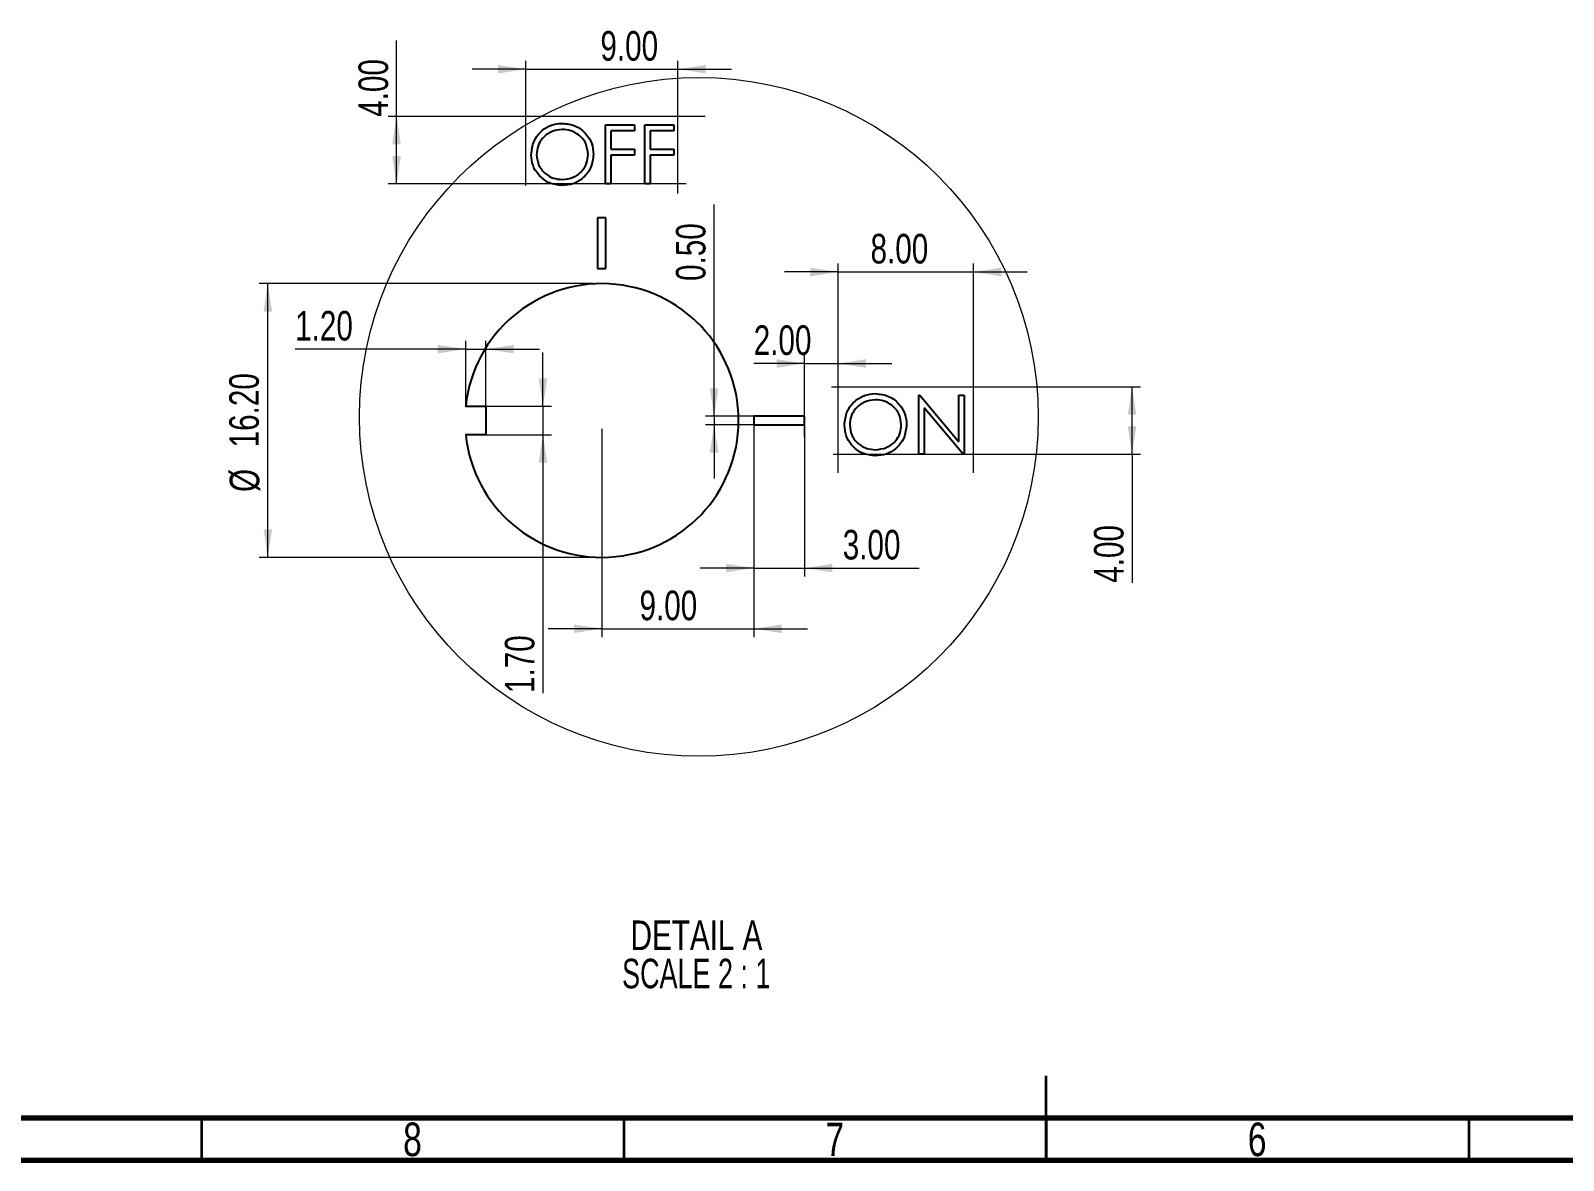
# Model space of a CAD drawing. Header units: millimetres. Extents: x 0 to 589, y 0 to 415.
# Drawn here: x 181.8 to 363.2, y 5 to 138.7 of the extents above; entities that cross this region are included whole.
import ezdxf

# ---------------------------------------------------------------- set-up
doc = ezdxf.new("R2010")
doc.units = ezdxf.units.MM
doc.styles.add('SLDTEXTSTYLE1', font='TXT', dxfattribs={"width": 0.75})
doc.styles.add('SLDTEXTSTYLE4', font='TXT', dxfattribs={"width": 0.681818})
doc.dimstyles.new('SLDDIMSTYLE5', dxfattribs={"dimtxt": 3.5, "dimasz": 3.302, "dimexe": 0, "dimexo": 0.0625, "dimgap": 0.875, "dimtad": 1, "dimlfac": 0.5, "dimrnd": 1e-09, "dimzin": 4, "dimdsep": 46, "dimtxsty": 'SLDTEXTSTYLE1', "dimsah": 1, "dimcen": 0.09, "dimadec": 0, "dimazin": 1, "dimtfac": 1, "dimtmove": 0, "dimatfit": 0, "dimfxl": 1, "dimfrac": 2, "dimtolj": 1, "dimtzin": 12, "dimarcsym": 0})
doc.dimstyles.new('SLDDIMSTYLE6', dxfattribs={"dimtxt": 3.5, "dimasz": 3.302, "dimexe": 0, "dimexo": 0.0625, "dimgap": 0.875, "dimtad": 1, "dimlfac": 0.5, "dimrnd": 1e-09, "dimzin": 0, "dimdsep": 46, "dimtxsty": 'SLDTEXTSTYLE1', "dimsah": 1, "dimcen": 0.09, "dimadec": 0, "dimazin": 0, "dimtfac": 1, "dimtmove": 0, "dimatfit": 0, "dimfxl": 1, "dimfrac": 2, "dimtolj": 1, "dimtzin": 12, "dimarcsym": 0})
doc.dimstyles.new('SLDDIMSTYLE7', dxfattribs={"dimtxt": 3.5, "dimasz": 3.302, "dimexe": 0, "dimexo": 0.0625, "dimgap": 0.875, "dimtad": 1, "dimlfac": 0.5, "dimrnd": 1e-09, "dimzin": 4, "dimdsep": 46, "dimtxsty": 'SLDTEXTSTYLE1', "dimsah": 1, "dimcen": 0.09, "dimadec": 0, "dimazin": 1, "dimtfac": 1, "dimtofl": 0, "dimtmove": 0, "dimatfit": 3, "dimfxl": 1, "dimfrac": 2, "dimtolj": 1, "dimtzin": 12, "dimarcsym": 0})

# ---------------------------------------------------------------- blocks, each defined once
blk = doc.blocks.new('_D_39')
at = {"color": 7, "linetype": 'Continuous', "lineweight": 0}
for p, q in [((233.26, 94.2), (233.26, 102.03)), ((235.66, 92.83), (235.66, 102.03)), ((233.26, 101.03), (213.07, 101.03)), ((233.26, 101.03), (235.66, 101.03)), ((235.66, 101.03), (242.01, 101.03))]:
    blk.add_line(p, q, dxfattribs=at)
at = {"color": 7, "linetype": 'Continuous', "lineweight": 18}
for points in [[(233.26, 101.03), (229.96, 101.54), (229.96, 100.53)], [(235.66, 101.03), (238.96, 100.53), (238.96, 101.54)]]:
    blk.add_solid(points, dxfattribs=at)
at = {"color": 7, "linetype": 'Continuous', "lineweight": 18, "insert": (213.07, 105.55), "char_height": 3.5, "attachment_point": 1, "style": 'SLDTEXTSTYLE1'}
blk.add_mtext('1.20', dxfattribs=at)
blk = doc.blocks.new('_D_40')
at = {"color": 7, "linetype": 'Continuous', "lineweight": 0}
for p, q in [((242.41, 94.28), (242.41, 100.63)), ((234.88, 94.28), (243.41, 94.28)), ((242.41, 94.28), (242.41, 90.88)), ((234.55, 90.88), (243.41, 90.88)), ((242.41, 90.88), (242.41, 60.32))]:
    blk.add_line(p, q, dxfattribs=at)
at = {"color": 7, "linetype": 'Continuous', "lineweight": 18}
for points in [[(242.41, 94.28), (242.92, 97.58), (241.9, 97.58)], [(242.41, 90.88), (241.9, 87.58), (242.92, 87.58)]]:
    blk.add_solid(points, dxfattribs=at)
at = {"color": 7, "linetype": 'Continuous', "lineweight": 18, "insert": (237.9, 60.32), "char_height": 3.5, "attachment_point": 1, "rotation": 90, "style": 'SLDTEXTSTYLE1'}
blk.add_mtext('1.70', dxfattribs=at)
blk = doc.blocks.new('_D_41')
at = {"color": 7, "linetype": 'Continuous', "lineweight": 0}
for p, q in [((267.37, 92.08), (267.37, 74.11)), ((273.37, 92.08), (273.37, 74.11)), ((267.37, 75.11), (261.02, 75.11)), ((267.37, 75.11), (273.37, 75.11)), ((273.37, 75.11), (286.95, 75.11))]:
    blk.add_line(p, q, dxfattribs=at)
at = {"color": 7, "linetype": 'Continuous', "lineweight": 18}
for points in [[(267.37, 75.11), (264.07, 75.62), (264.07, 74.61)], [(273.37, 75.11), (276.67, 74.61), (276.67, 75.62)]]:
    blk.add_solid(points, dxfattribs=at)
at = {"color": 7, "linetype": 'Continuous', "lineweight": 18, "insert": (277.9, 79.63), "char_height": 3.5, "attachment_point": 1, "style": 'SLDTEXTSTYLE1'}
blk.add_mtext('3.00', dxfattribs=at)
blk = doc.blocks.new('_D_42')
at = {"color": 7, "linetype": 'Continuous', "lineweight": 0}
for p, q in [((262.67, 93.08), (262.67, 118.15)), ((272.37, 93.08), (261.67, 93.08)), ((262.67, 93.08), (262.67, 92.08)), ((272.37, 92.08), (261.67, 92.08)), ((262.67, 92.08), (262.67, 85.73))]:
    blk.add_line(p, q, dxfattribs=at)
at = {"color": 7, "linetype": 'Continuous', "lineweight": 18}
for points in [[(262.67, 93.08), (263.17, 96.38), (262.16, 96.38)], [(262.67, 92.08), (262.16, 88.78), (263.17, 88.78)]]:
    blk.add_solid(points, dxfattribs=at)
at = {"color": 7, "linetype": 'Continuous', "lineweight": 18, "insert": (258.15, 109.1), "char_height": 3.5, "attachment_point": 1, "rotation": 90, "style": 'SLDTEXTSTYLE1'}
blk.add_mtext('0.50', dxfattribs=at)
blk = doc.blocks.new('_D_43')
at = {"color": 7, "linetype": 'Continuous', "lineweight": 0}
for p, q in [((225.08, 128.58), (225.08, 137.58)), ((261.63, 128.58), (224.08, 128.58)), ((225.08, 120.58), (225.08, 128.58)), ((259.38, 120.58), (224.08, 120.58))]:
    blk.add_line(p, q, dxfattribs=at)
at = {"color": 7, "linetype": 'Continuous', "lineweight": 18}
for points in [[(225.08, 128.58), (224.57, 125.28), (225.59, 125.28)], [(225.08, 120.58), (225.59, 123.88), (224.57, 123.88)]]:
    blk.add_solid(points, dxfattribs=at)
at = {"color": 7, "linetype": 'Continuous', "lineweight": 18, "insert": (220.57, 128.53), "char_height": 3.5, "attachment_point": 1, "rotation": 90, "style": 'SLDTEXTSTYLE1'}
blk.add_mtext('4.00', dxfattribs=at)
blk = doc.blocks.new('_D_44')
at = {"color": 7, "linetype": 'Continuous', "lineweight": 0}
for p, q in [((240.37, 120.4), (240.37, 135.17)), ((258.37, 119.46), (258.37, 135.17)), ((240.37, 134.17), (234.02, 134.17)), ((240.37, 134.17), (258.37, 134.17)), ((258.37, 134.17), (264.72, 134.17))]:
    blk.add_line(p, q, dxfattribs=at)
at = {"color": 7, "linetype": 'Continuous', "lineweight": 18}
for points in [[(240.37, 134.17), (237.07, 134.67), (237.07, 133.66)], [(258.37, 134.17), (261.67, 133.66), (261.67, 134.67)]]:
    blk.add_solid(points, dxfattribs=at)
at = {"color": 7, "linetype": 'Continuous', "lineweight": 18, "insert": (249.21, 138.68), "char_height": 3.5, "attachment_point": 1, "style": 'SLDTEXTSTYLE1'}
blk.add_mtext('9.00', dxfattribs=at)
blk = doc.blocks.new('_D_45')
at = {"color": 7, "linetype": 'Continuous', "lineweight": 0}
for p, q in [((277.37, 86.39), (277.37, 111.16)), ((293.37, 86.39), (293.37, 111.16)), ((277.37, 110.16), (271.02, 110.16)), ((277.37, 110.16), (293.37, 110.16)), ((293.37, 110.16), (299.72, 110.16))]:
    blk.add_line(p, q, dxfattribs=at)
at = {"color": 7, "linetype": 'Continuous', "lineweight": 18}
for points in [[(277.37, 110.16), (274.07, 110.67), (274.07, 109.65)], [(293.37, 110.16), (296.67, 109.65), (296.67, 110.67)]]:
    blk.add_solid(points, dxfattribs=at)
at = {"color": 7, "linetype": 'Continuous', "lineweight": 18, "insert": (281.19, 114.67), "char_height": 3.5, "attachment_point": 1, "style": 'SLDTEXTSTYLE1'}
blk.add_mtext('8.00', dxfattribs=at)
blk = doc.blocks.new('_D_46')
at = {"color": 7, "linetype": 'Continuous', "lineweight": 0}
for p, q in [((276.58, 96.58), (313.15, 96.58)), ((312.15, 88.58), (312.15, 96.58)), ((276.76, 88.58), (313.15, 88.58)), ((312.15, 88.58), (312.15, 73.37))]:
    blk.add_line(p, q, dxfattribs=at)
at = {"color": 7, "linetype": 'Continuous', "lineweight": 18}
for points in [[(312.15, 96.58), (311.65, 93.28), (312.66, 93.28)], [(312.15, 88.58), (312.66, 91.88), (311.65, 91.88)]]:
    blk.add_solid(points, dxfattribs=at)
at = {"color": 7, "linetype": 'Continuous', "lineweight": 18, "insert": (307.64, 73.37), "char_height": 3.5, "attachment_point": 1, "rotation": 90, "style": 'SLDTEXTSTYLE1'}
blk.add_mtext('4.00', dxfattribs=at)
blk = doc.blocks.new('_D_47')
at = {"color": 7, "linetype": 'Continuous', "lineweight": 0}
for p, q in [((273.37, 90.66), (273.37, 100.33)), ((277.37, 90.64), (277.37, 100.33)), ((273.37, 99.33), (267.36, 99.33)), ((273.37, 99.33), (277.37, 99.33)), ((277.37, 99.33), (283.72, 99.33))]:
    blk.add_line(p, q, dxfattribs=at)
at = {"color": 7, "linetype": 'Continuous', "lineweight": 18}
for points in [[(273.37, 99.33), (270.07, 99.84), (270.07, 98.82)], [(277.37, 99.33), (280.67, 98.82), (280.67, 99.84)]]:
    blk.add_solid(points, dxfattribs=at)
at = {"color": 7, "linetype": 'Continuous', "lineweight": 18, "insert": (267.36, 103.84), "char_height": 3.5, "attachment_point": 1, "style": 'SLDTEXTSTYLE1'}
blk.add_mtext('2.00', dxfattribs=at)
blk = doc.blocks.new('_D_48')
at = {"color": 7, "linetype": 'Continuous', "lineweight": 0}
for p, q in [((249.37, 91.58), (249.37, 66.93)), ((267.37, 91.08), (267.37, 66.93)), ((249.37, 67.93), (243.02, 67.93)), ((249.37, 67.93), (267.37, 67.93)), ((267.37, 67.93), (273.72, 67.93))]:
    blk.add_line(p, q, dxfattribs=at)
at = {"color": 7, "linetype": 'Continuous', "lineweight": 18}
for points in [[(249.37, 67.93), (246.07, 68.44), (246.07, 67.42)], [(267.37, 67.93), (270.67, 67.42), (270.67, 68.44)]]:
    blk.add_solid(points, dxfattribs=at)
at = {"color": 7, "linetype": 'Continuous', "lineweight": 18, "insert": (253.84, 72.44), "char_height": 3.5, "attachment_point": 1, "style": 'SLDTEXTSTYLE1'}
blk.add_mtext('9.00', dxfattribs=at)
blk = doc.blocks.new('_D_49')
at = {"color": 7, "linetype": 'Continuous', "lineweight": 0}
for p, q in [((248.37, 108.78), (208.83, 108.78)), ((209.83, 76.38), (209.83, 108.78)), ((248.37, 76.38), (208.83, 76.38))]:
    blk.add_line(p, q, dxfattribs=at)
at = {"color": 7, "linetype": 'Continuous', "lineweight": 18}
for points in [[(209.83, 108.78), (209.33, 105.48), (210.34, 105.48)], [(209.83, 76.38), (210.34, 79.68), (209.33, 79.68)]]:
    blk.add_solid(points, dxfattribs=at)
at = {"color": 7, "linetype": 'Continuous', "lineweight": 18, "char_height": 3.5, "attachment_point": 1, "rotation": 90, "style": 'SLDTEXTSTYLE1'}
for s, insert in [('16.20', (205.27, 89.4)), ('%%c', (205.32, 84.12))]:
    blk.add_mtext(s, dxfattribs=dict(at, insert=insert))

msp = doc.modelspace()

# ---------------------------------------------------------------- linework, layer by layer
at = {"color": 7, "linetype": 'Continuous', "lineweight": 25}
for p, q in [((249.818, 127.579), (253.228, 127.579)), ((249.818, 120.579), (249.818, 127.579)), ((253.228, 127.579), (253.228, 126.861)), ((254.484, 127.579), (257.895, 127.579)), ((254.484, 120.579), (254.484, 127.579)), ((257.895, 127.579), (257.895, 126.861)), ((250.446, 126.861), (250.446, 124.707)), ((253.228, 126.861), (250.446, 126.861)), ((255.113, 126.861), (255.113, 124.707)), ((257.895, 126.861), (255.113, 126.861)), ((250.446, 124.707), (253.228, 124.707)), ((250.446, 123.989), (250.446, 120.579)), ((253.228, 123.989), (250.446, 123.989)), ((253.228, 124.707), (253.228, 123.989)), ((255.113, 124.707), (257.895, 124.707)), ((255.113, 123.989), (255.113, 120.579)), ((257.895, 123.989), (255.113, 123.989)), ((257.895, 124.707), (257.895, 123.989)), ((250.446, 120.579), (249.818, 120.579)), ((255.113, 120.579), (254.484, 120.579)), ((249.869, 116.579), (248.869, 116.579)), ((248.869, 116.579), (248.869, 110.579)), ((249.869, 110.579), (249.869, 116.579)), ((248.869, 110.579), (249.869, 110.579)), ((286.895, 95.579), (287.026, 95.579)), ((286.895, 88.579), (286.895, 95.579)), ((287.026, 95.579), (291.651, 90.069)), ((291.651, 95.579), (292.279, 95.579)), ((291.651, 90.069), (291.651, 95.579)), ((292.279, 95.579), (292.279, 88.579)), ((233.258, 94.279), (235.658, 94.279)), ((235.658, 94.279), (235.658, 90.879)), ((273.369, 93.079), (267.369, 93.079)), ((267.369, 93.079), (267.369, 92.079)), ((273.369, 92.079), (273.369, 93.079)), ((287.523, 94.075), (287.523, 88.579)), ((292.136, 88.579), (287.523, 94.075)), ((235.658, 90.879), (233.258, 90.879)), ((267.369, 92.079), (273.369, 92.079)), ((287.523, 88.579), (286.895, 88.579)), ((292.279, 88.579), (292.136, 88.579))]:
    msp.add_line(p, q, dxfattribs=at)
at = {"color": 7, "linetype": 'Continuous', "lineweight": 35}
for p, q in [((302, 5), (302, 15)), ((202, 10), (202, 5)), ((252, 10), (252, 5)), ((302, 10), (302, 5)), ((352, 10), (352, 5))]:
    msp.add_line(p, q, dxfattribs=at)
at = {"color": 7, "linetype": 'Continuous', "lineweight": 70}
for p, q in [((584, 10), (20, 10)), ((589, 5), (15, 5))]:
    msp.add_line(p, q, dxfattribs=at)
at = {"color": 7, "linetype": 'Continuous', "lineweight": 18}
msp.add_circle((260.867, 93.01), 40.174, dxfattribs=at)
at = {"color": 7, "linetype": 'Continuous', "lineweight": 25}
msp.add_arc((249.369, 92.579), 16.2, 186.02361, 173.97639, dxfattribs=at)
for points, knots in [([(241.023, 124.048), (241.088, 124.588), (241.217, 125.668), (242.175, 126.898), (243.384, 127.631), (244.233, 127.716), (244.657, 127.758)], [0, 0, 0, 0, 0.27973038, 0.55932707, 0.77968144, 1, 1, 1, 1]), ([(244.688, 127.04), (244.246, 126.983), (243.363, 126.868), (242.351, 126.088), (241.746, 125.096), (241.683, 124.399), (241.651, 124.05)], [0, 0, 0, 0, 0.2796271, 0.559348, 0.7796293, 1, 1, 1, 1]), ([(244.657, 127.758), (245.206, 127.7), (246.303, 127.585), (247.529, 126.592), (248.274, 125.372), (248.346, 124.512), (248.382, 124.081)], [0, 0, 0, 0, 0.27977073, 0.55935938, 0.77957248, 1, 1, 1, 1]), ([(247.754, 124.083), (247.7, 124.527), (247.592, 125.416), (246.741, 126.38), (245.732, 126.937), (245.036, 127.006), (244.688, 127.04)], [0, 0, 0, 0, 0.27946624, 0.5588695, 0.7795156, 1, 1, 1, 1]), ([(244.714, 120.399), (244.171, 120.459), (243.086, 120.579), (241.88, 121.569), (241.136, 122.77), (241.061, 123.622), (241.023, 124.048)], [0, 0, 0, 0, 0.2796629, 0.5593536, 0.7796353, 1, 1, 1, 1]), ([(241.651, 124.05), (241.705, 123.609), (241.812, 122.727), (242.658, 121.775), (243.65, 121.202), (244.342, 121.145), (244.688, 121.117)], [0, 0, 0, 0, 0.2794162, 0.5590757, 0.7794797, 1, 1, 1, 1]), ([(244.688, 121.117), (245.133, 121.168), (246.022, 121.269), (247.051, 122.035), (247.657, 123.033), (247.721, 123.733), (247.754, 124.083)], [0, 0, 0, 0, 0.2798294, 0.55939, 0.7796538, 1, 1, 1, 1]), ([(248.382, 124.081), (248.32, 123.538), (248.197, 122.452), (247.2, 121.248), (245.993, 120.508), (245.14, 120.435), (244.714, 120.399)], [0, 0, 0, 0, 0.27963006, 0.55934286, 0.77959466, 1, 1, 1, 1]), ([(278.1, 92.048), (278.164, 92.588), (278.294, 93.668), (279.252, 94.898), (280.461, 95.631), (281.31, 95.716), (281.734, 95.758)], [0, 0, 0, 0, 0.27973087, 0.55932575, 0.7796795, 1, 1, 1, 1]), ([(281.765, 95.04), (281.323, 94.983), (280.439, 94.868), (279.428, 94.088), (278.823, 93.096), (278.76, 92.399), (278.728, 92.05)], [0, 0, 0, 0, 0.2796269, 0.559349, 0.7796313, 1, 1, 1, 1]), ([(281.734, 95.758), (282.283, 95.7), (283.38, 95.585), (284.606, 94.592), (285.351, 93.372), (285.423, 92.512), (285.459, 92.081)], [0, 0, 0, 0, 0.2797662, 0.5593586, 0.7795708, 1, 1, 1, 1]), ([(284.831, 92.083), (284.777, 92.527), (284.669, 93.416), (283.818, 94.38), (282.809, 94.937), (282.113, 95.006), (281.765, 95.04)], [0, 0, 0, 0, 0.2794681, 0.5588696, 0.7795151, 1, 1, 1, 1]), ([(281.791, 88.399), (281.248, 88.459), (280.163, 88.579), (278.957, 89.569), (278.213, 90.77), (278.137, 91.622), (278.1, 92.048)], [0, 0, 0, 0, 0.2796628, 0.5593543, 0.7796369, 1, 1, 1, 1]), ([(278.728, 92.05), (278.782, 91.609), (278.889, 90.727), (279.735, 89.775), (280.726, 89.202), (281.419, 89.145), (281.765, 89.117)], [0, 0, 0, 0, 0.2794165, 0.5590768, 0.7794769, 1, 1, 1, 1]), ([(281.765, 89.117), (282.21, 89.168), (283.099, 89.269), (284.128, 90.035), (284.734, 91.033), (284.798, 91.733), (284.831, 92.083)], [0, 0, 0, 0, 0.2798305, 0.5593897, 0.7796545, 1, 1, 1, 1]), ([(285.459, 92.081), (285.397, 91.538), (285.274, 90.452), (284.277, 89.248), (283.07, 88.508), (282.217, 88.435), (281.791, 88.399)], [0, 0, 0, 0, 0.27962939, 0.55934223, 0.77959674, 1, 1, 1, 1])]:
    msp.add_open_spline(points, degree=3, knots=knots, dxfattribs=at)

# ---------------------------------------------------------------- texts
at = {"color": 7, "linetype": 'Continuous', "lineweight": 0, "attachment_point": 2}
for s, insert, char_height, style in [('DETAIL A', (260.59, 33.394), 3.5, 'SLDTEXTSTYLE1'), ('SCALE 2 : 1', (260.559, 28.869), 3.5, 'SLDTEXTSTYLE4'), ('8', (226.96, 9.47), 3.969, 'SLDTEXTSTYLE1'), ('7', (276.96, 9.47), 3.969, 'SLDTEXTSTYLE1'), ('6', (326.96, 9.47), 3.969, 'SLDTEXTSTYLE1')]:
    msp.add_mtext(s, dxfattribs=dict(at, insert=insert, char_height=char_height, style=style))

# ---------------------------------------------------------------- dimensions: what is measured, and where the dimension line sits
at = {"color": 7, "linetype": 'Continuous', "lineweight": 18}
for base, p1, p2, picture, middle in [((258.369, 136.944), (240.369, 128.579), (258.369, 128.579), '_D_44', (253.735, 136.944)), ((293.369, 112.94), (277.369, 96.579), (293.369, 96.579), '_D_45', (285.715, 112.94)), ((235.658, 103.811), (233.258, 94.279), (235.658, 94.279), '_D_39', (217.597, 103.811)), ((277.369, 102.109), (273.369, 92.579), (277.369, 96.579), '_D_47', (271.885, 102.109)), ((267.369, 70.707), (249.369, 92.579), (267.369, 92.079), '_D_48', (258.369, 70.707)), ((273.369, 77.893), (267.369, 93.079), (273.369, 93.079), '_D_41', (282.423, 77.893))]:
    dim = msp.add_linear_dim(base=base, p1=p1, p2=p2, dimstyle='SLDDIMSTYLE5', dxfattribs=at)
    dim.commit()
    dim.dimension.update_dxf_attribs({"geometry": picture, "text_midpoint": middle, "dimtype": 160})
for base, p1, p2, dimstyle, picture, middle in [((222.3, 128.579), (240.369, 120.579), (240.369, 128.579), 'SLDDIMSTYLE7', '_D_43', (222.3, 133.058)), ((259.888, 92.079), (273.369, 93.079), (273.369, 92.079), 'SLDDIMSTYLE6', '_D_42', (259.888, 113.622)), ((239.633, 90.879), (235.658, 94.279), (235.658, 90.879), 'SLDDIMSTYLE5', '_D_40', (239.633, 64.85)), ((309.377, 96.579), (293.369, 88.579), (293.369, 96.579), 'SLDDIMSTYLE7', '_D_46', (309.377, 77.893))]:
    dim = msp.add_linear_dim(base=base, p1=p1, p2=p2, angle=90, dimstyle=dimstyle, dxfattribs=at)
    dim.commit()
    dim.dimension.update_dxf_attribs({"geometry": picture, "text_midpoint": middle, "dimtype": 160})
dim = msp.add_linear_dim(base=(209.835, 108.779), p1=(249.369, 76.379), p2=(249.369, 108.779), angle=90, text='%%c<>', dimstyle='SLDDIMSTYLE7', dxfattribs=at)
dim.commit()
dim.dimension.update_dxf_attribs({"geometry": '_D_49', "text_midpoint": (209.835, 92.579), "dimtype": 160})

doc.saveas('drawing.dxf')
